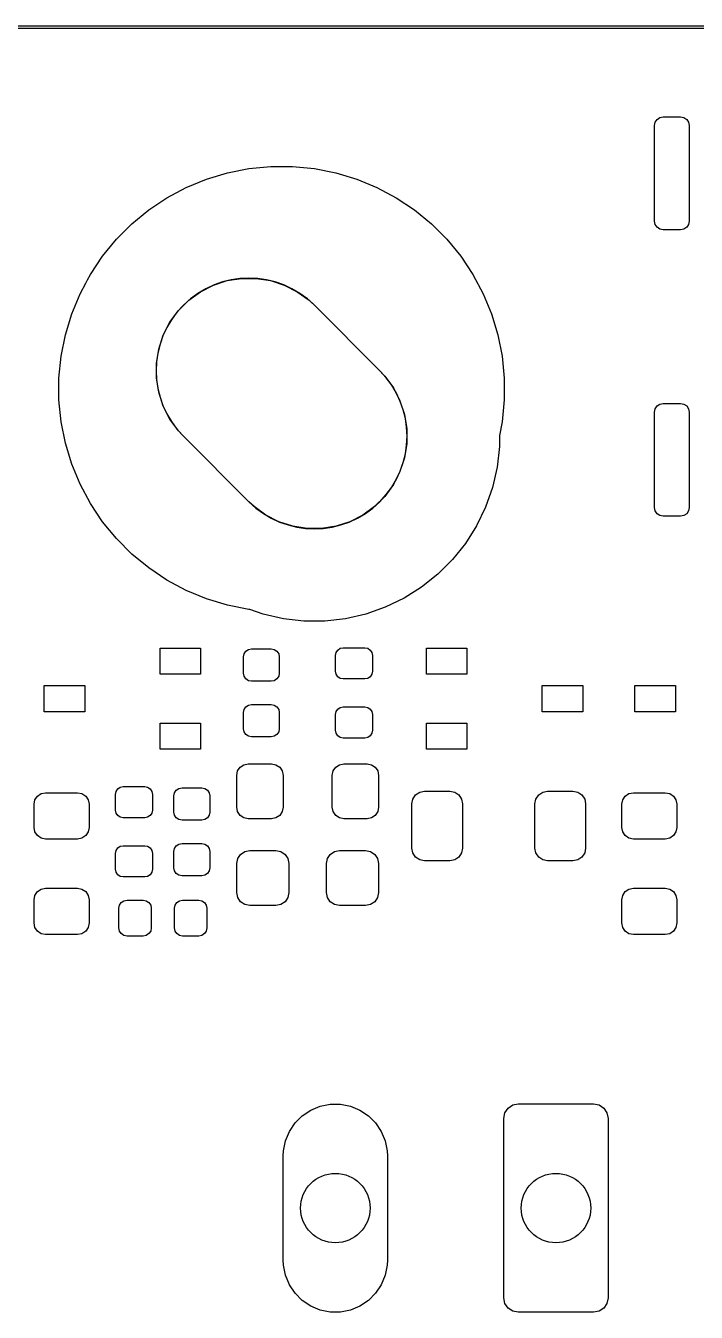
# Model space of a CAD drawing. Extents: x 89 to 178, y -115 to -57.
# Drawn here: x 107.33 to 118.91, y -79.2 to -56.97 of the extents above; entities that cross this region are included whole.
import ezdxf

# ---------------------------------------------------------------- set-up
doc = ezdxf.new("R2010")
doc.units = 0
doc.layers.add('BLACK', color=7, linetype='CONTINUOUS')

msp = doc.modelspace()

# ---------------------------------------------------------------- linework, layer by layer
at = {"layer": 'BLACK', "linetype": 'CONTINUOUS'}
for p, q in [((97.5, -56.975), (169.5, -56.975)), ((169.47582, -57.025), (97.524182, -57.025)), ((118.19, -58.7), (118.201418, -58.642597)), ((118.201418, -58.642597), (118.233934, -58.593934)), ((118.233934, -58.593934), (118.282597, -58.561418)), ((118.282597, -58.561418), (118.34, -58.55)), ((118.34, -58.55), (118.64, -58.55)), ((118.64, -58.55), (118.697403, -58.561418)), ((118.697403, -58.561418), (118.746066, -58.593934)), ((118.746066, -58.593934), (118.778582, -58.642597)), ((118.778582, -58.642597), (118.79, -58.7)), ((118.19, -60.35), (118.19, -58.7)), ((118.79, -58.7), (118.79, -60.35)), ((110.452857, -59.624729), (110.814442, -59.515043)), ((110.814442, -59.515043), (111.185037, -59.441327)), ((111.185037, -59.441327), (111.561072, -59.404291)), ((111.561072, -59.404291), (111.938928, -59.404291)), ((111.938928, -59.404291), (112.314963, -59.441327)), ((112.314963, -59.441327), (112.685558, -59.515043)), ((112.685558, -59.515043), (113.047143, -59.624729)), ((109.770526, -59.947447), (110.103765, -59.769328)), ((110.103765, -59.769328), (110.452857, -59.624729)), ((113.047143, -59.624729), (113.396235, -59.769328)), ((113.396235, -59.769328), (113.729474, -59.947447)), ((109.456351, -60.157372), (109.770526, -59.947447)), ((113.729474, -59.947447), (114.043649, -60.157372)), ((109.164265, -60.397081), (109.456351, -60.157372)), ((114.043649, -60.157372), (114.335735, -60.397081)), ((108.897081, -60.664265), (109.164265, -60.397081)), ((114.335735, -60.397081), (114.602919, -60.664265)), ((118.201418, -60.407403), (118.19, -60.35)), ((118.233934, -60.456066), (118.201418, -60.407403)), ((118.778582, -60.407403), (118.746066, -60.456066)), ((118.79, -60.35), (118.778582, -60.407403)), ((108.657372, -60.956351), (108.897081, -60.664265)), ((114.602919, -60.664265), (114.842628, -60.956351)), ((118.282597, -60.488582), (118.233934, -60.456066)), ((118.34, -60.5), (118.282597, -60.488582)), ((118.64, -60.5), (118.34, -60.5)), ((118.697403, -60.488582), (118.64, -60.5)), ((118.746066, -60.456066), (118.697403, -60.488582)), ((108.447447, -61.270526), (108.657372, -60.956351)), ((114.842628, -60.956351), (115.052553, -61.270526)), ((108.396345, -61.36613), (108.447447, -61.270526)), ((110.810803, -61.378523), (111.05878, -61.339247)), ((110.810803, -61.378523), (111.05878, -61.339247)), ((111.05878, -61.339247), (111.30985, -61.339247)), ((111.05878, -61.339247), (111.30985, -61.339247)), ((111.30985, -61.339247), (111.557827, -61.378523)), ((111.30985, -61.339247), (111.557827, -61.378523)), ((115.052553, -61.270526), (115.230672, -61.603765)), ((108.269328, -61.603765), (108.366282, -61.422374)), ((108.366282, -61.422374), (108.3836, -61.386415)), ((108.3836, -61.386415), (108.396345, -61.36613)), ((110.348318, -61.57009), (110.572021, -61.456108)), ((110.348318, -61.57009), (110.572021, -61.456108)), ((110.572021, -61.456108), (110.810803, -61.378523)), ((110.572021, -61.456108), (110.810803, -61.378523)), ((111.557827, -61.378523), (111.796609, -61.456108)), ((111.557827, -61.378523), (111.796609, -61.456108)), ((111.796609, -61.456108), (112.020312, -61.57009)), ((111.796609, -61.456108), (112.020312, -61.57009)), ((108.124729, -61.952857), (108.269328, -61.603765)), ((109.967665, -61.895198), (110.145198, -61.717665)), ((109.967665, -61.895198), (110.145198, -61.717665)), ((110.145198, -61.717665), (110.348318, -61.57009)), ((110.145198, -61.717665), (110.348318, -61.57009)), ((112.020312, -61.57009), (112.223432, -61.717665)), ((112.020312, -61.57009), (112.223432, -61.717665)), ((112.223432, -61.717665), (112.315686, -61.802944)), ((112.223432, -61.717665), (112.315686, -61.802944)), ((115.230672, -61.603765), (115.375271, -61.952857)), ((108.015043, -62.314442), (108.124729, -61.952857)), ((109.82009, -62.098318), (109.967665, -61.895198)), ((109.82009, -62.098318), (109.967665, -61.895198)), ((112.315686, -61.802944), (113.447056, -62.934314)), ((112.315686, -61.802944), (113.447056, -62.934314)), ((115.375271, -61.952857), (115.484957, -62.314442)), ((109.706108, -62.322021), (109.82009, -62.098318)), ((109.706108, -62.322021), (109.82009, -62.098318)), ((107.941327, -62.685037), (108.015043, -62.314442)), ((109.628523, -62.560803), (109.706108, -62.322021)), ((109.628523, -62.560803), (109.706108, -62.322021)), ((115.484957, -62.314442), (115.558673, -62.685037)), ((109.589247, -62.80878), (109.628523, -62.560803)), ((109.589247, -62.80878), (109.628523, -62.560803)), ((107.904291, -63.061072), (107.941327, -62.685037)), ((109.589247, -63.05985), (109.589247, -62.80878)), ((109.589247, -63.05985), (109.589247, -62.80878)), ((115.558673, -62.685037), (115.595709, -63.061072)), ((107.904291, -63.143725), (107.904291, -63.061072)), ((109.628523, -63.307827), (109.589247, -63.05985)), ((109.628523, -63.307827), (109.589247, -63.05985)), ((113.447056, -62.934314), (113.532335, -63.026568)), ((113.447056, -62.934314), (113.532335, -63.026568)), ((113.532335, -63.026568), (113.67991, -63.229688)), ((113.532335, -63.026568), (113.67991, -63.229688)), ((115.595709, -63.061072), (115.595709, -63.438928)), ((107.904291, -63.438928), (107.904291, -63.143725)), ((109.706108, -63.546609), (109.628523, -63.307827)), ((109.706108, -63.546609), (109.628523, -63.307827)), ((113.67991, -63.229688), (113.793892, -63.453391)), ((113.67991, -63.229688), (113.793892, -63.453391)), ((107.941327, -63.814963), (107.904291, -63.438928)), ((109.82009, -63.770312), (109.706108, -63.546609)), ((109.82009, -63.770312), (109.706108, -63.546609)), ((113.793892, -63.453391), (113.871477, -63.692173)), ((113.793892, -63.453391), (113.871477, -63.692173)), ((115.595709, -63.438928), (115.558673, -63.814963)), ((118.201418, -63.592597), (118.233934, -63.543934)), ((118.233934, -63.543934), (118.282597, -63.511418)), ((118.282597, -63.511418), (118.34, -63.5)), ((118.34, -63.5), (118.64, -63.5)), ((118.64, -63.5), (118.697403, -63.511418)), ((118.697403, -63.511418), (118.746066, -63.543934)), ((118.746066, -63.543934), (118.778582, -63.592597)), ((109.967665, -63.973432), (109.82009, -63.770312)), ((109.967665, -63.973432), (109.82009, -63.770312)), ((113.871477, -63.692173), (113.910753, -63.94015)), ((113.871477, -63.692173), (113.910753, -63.94015)), ((118.19, -63.65), (118.201418, -63.592597)), ((118.19, -65.3), (118.19, -63.65)), ((118.778582, -63.592597), (118.79, -63.65)), ((118.79, -63.65), (118.79, -65.3)), ((108.015043, -64.185558), (107.941327, -63.814963)), ((110.052944, -64.065686), (109.967665, -63.973432)), ((110.052944, -64.065686), (109.967665, -63.973432)), ((113.910753, -63.94015), (113.910753, -64.19122)), ((113.910753, -63.94015), (113.910753, -64.19122)), ((115.558673, -63.814963), (115.510651, -64.056385)), ((108.124729, -64.547143), (108.015043, -64.185558)), ((111.184314, -65.197056), (110.052944, -64.065686)), ((111.184314, -65.197056), (110.052944, -64.065686)), ((113.910753, -64.19122), (113.871477, -64.439197)), ((113.910753, -64.19122), (113.871477, -64.439197)), ((115.510651, -64.056385), (115.510651, -64.245111)), ((113.871477, -64.439197), (113.793892, -64.677979)), ((113.871477, -64.439197), (113.793892, -64.677979)), ((115.510651, -64.245111), (115.470472, -64.601705)), ((108.269328, -64.896235), (108.124729, -64.547143)), ((115.470472, -64.601705), (115.39062, -64.951559)), ((108.447447, -65.229474), (108.269328, -64.896235)), ((113.793892, -64.677979), (113.67991, -64.901683)), ((113.793892, -64.677979), (113.67991, -64.901683)), ((113.532335, -65.104802), (113.354802, -65.282335)), ((113.532335, -65.104802), (113.354802, -65.282335)), ((113.67991, -64.901683), (113.532335, -65.104802)), ((113.67991, -64.901683), (113.532335, -65.104802)), ((115.39062, -64.951559), (115.2721, -65.290272)), ((108.657372, -65.543649), (108.447447, -65.229474)), ((111.276568, -65.282335), (111.184314, -65.197056)), ((111.276568, -65.282335), (111.184314, -65.197056)), ((111.479688, -65.42991), (111.276568, -65.282335)), ((111.479688, -65.42991), (111.276568, -65.282335)), ((113.354802, -65.282335), (113.151683, -65.42991)), ((113.354802, -65.282335), (113.151683, -65.42991)), ((115.2721, -65.290272), (115.1164, -65.613585)), ((118.201418, -65.357403), (118.19, -65.3)), ((118.79, -65.3), (118.778582, -65.357403)), ((108.897081, -65.835735), (108.657372, -65.543649)), ((111.703391, -65.543892), (111.479688, -65.42991)), ((111.703391, -65.543892), (111.479688, -65.42991)), ((111.942173, -65.621477), (111.703391, -65.543892)), ((111.942173, -65.621477), (111.703391, -65.543892)), ((112.927979, -65.543892), (112.689197, -65.621477)), ((112.927979, -65.543892), (112.689197, -65.621477)), ((113.151683, -65.42991), (112.927979, -65.543892)), ((113.151683, -65.42991), (112.927979, -65.543892)), ((118.233934, -65.406066), (118.201418, -65.357403)), ((118.282597, -65.438582), (118.233934, -65.406066)), ((118.34, -65.45), (118.282597, -65.438582)), ((118.64, -65.45), (118.34, -65.45)), ((118.697403, -65.438582), (118.64, -65.45)), ((118.746066, -65.406066), (118.697403, -65.438582)), ((118.778582, -65.357403), (118.746066, -65.406066)), ((112.19015, -65.660753), (111.942173, -65.621477)), ((112.19015, -65.660753), (111.942173, -65.621477)), ((112.44122, -65.660753), (112.19015, -65.660753)), ((112.44122, -65.660753), (112.19015, -65.660753)), ((112.689197, -65.621477), (112.44122, -65.660753)), ((112.689197, -65.621477), (112.44122, -65.660753)), ((115.1164, -65.613585), (114.92548, -65.917433)), ((109.164265, -66.102919), (108.897081, -65.835735)), ((114.92548, -65.917433), (114.70174, -66.197995)), ((109.456351, -66.342628), (109.164265, -66.102919)), ((114.70174, -66.197995), (114.447995, -66.45174)), ((109.770526, -66.552553), (109.456351, -66.342628)), ((114.447995, -66.45174), (114.167433, -66.67548)), ((110.103765, -66.730672), (109.770526, -66.552553)), ((110.452857, -66.875271), (110.103765, -66.730672)), ((110.814442, -66.984957), (110.452857, -66.875271)), ((113.863585, -66.8664), (113.540272, -67.0221)), ((114.167433, -66.67548), (113.863585, -66.8664)), ((111.185037, -67.058673), (110.814442, -66.984957)), ((111.199763, -67.060123), (111.185037, -67.058673)), ((111.429811, -67.14062), (111.199763, -67.060123)), ((113.540272, -67.0221), (113.201559, -67.14062)), ((111.779665, -67.220472), (111.429811, -67.14062)), ((112.13626, -67.260651), (111.779665, -67.220472)), ((112.495111, -67.260651), (112.13626, -67.260651)), ((112.851705, -67.220472), (112.495111, -67.260651)), ((113.201559, -67.14062), (112.851705, -67.220472)), ((109.65, -68.175), (109.65, -67.725)), ((109.65, -67.725), (110.35, -67.725)), ((110.35, -67.725), (110.35, -68.175)), ((111.100657, -67.826424), (111.131005, -67.781005)), ((111.131005, -67.781005), (111.176424, -67.750657)), ((111.176424, -67.750657), (111.23, -67.74)), ((111.23, -67.74), (111.57, -67.74)), ((111.57, -67.74), (111.623576, -67.750657)), ((111.623576, -67.750657), (111.668995, -67.781005)), ((111.668995, -67.781005), (111.699343, -67.826424)), ((112.690276, -67.803338), (112.719541, -67.759541)), ((112.719541, -67.759541), (112.763338, -67.730276)), ((112.763338, -67.730276), (112.815, -67.72)), ((112.815, -67.72), (113.185, -67.72)), ((113.185, -67.72), (113.236662, -67.730276)), ((113.236662, -67.730276), (113.280459, -67.759541)), ((113.280459, -67.759541), (113.309724, -67.803338)), ((114.25, -68.175), (114.25, -67.725)), ((114.25, -67.725), (114.95, -67.725)), ((114.95, -67.725), (114.95, -68.175)), ((111.09, -67.88), (111.100657, -67.826424)), ((111.09, -68.16), (111.09, -67.88)), ((111.699343, -67.826424), (111.71, -67.88)), ((111.71, -67.88), (111.71, -68.16)), ((112.68, -67.855), (112.690276, -67.803338)), ((112.68, -68.125), (112.68, -67.855)), ((113.309724, -67.803338), (113.32, -67.855)), ((113.32, -67.855), (113.32, -68.125)), ((110.35, -68.175), (109.65, -68.175)), ((111.100657, -68.213576), (111.09, -68.16)), ((111.131005, -68.258995), (111.100657, -68.213576)), ((111.699343, -68.213576), (111.668995, -68.258995)), ((111.71, -68.16), (111.699343, -68.213576)), ((112.690276, -68.176662), (112.68, -68.125)), ((112.719541, -68.220459), (112.690276, -68.176662)), ((112.763338, -68.249724), (112.719541, -68.220459)), ((113.280459, -68.220459), (113.236662, -68.249724)), ((113.309724, -68.176662), (113.280459, -68.220459)), ((113.32, -68.125), (113.309724, -68.176662)), ((114.95, -68.175), (114.25, -68.175)), ((107.65, -68.825), (107.65, -68.375)), ((107.65, -68.375), (108.35, -68.375)), ((108.35, -68.375), (108.35, -68.825)), ((111.176424, -68.289343), (111.131005, -68.258995)), ((111.23, -68.3), (111.176424, -68.289343)), ((111.57, -68.3), (111.23, -68.3)), ((111.623576, -68.289343), (111.57, -68.3)), ((111.668995, -68.258995), (111.623576, -68.289343)), ((112.815, -68.26), (112.763338, -68.249724)), ((113.185, -68.26), (112.815, -68.26)), ((113.236662, -68.249724), (113.185, -68.26)), ((116.25, -68.825), (116.25, -68.375)), ((116.25, -68.375), (116.95, -68.375)), ((116.95, -68.375), (116.95, -68.825)), ((117.85, -68.825), (117.85, -68.375)), ((117.85, -68.375), (118.55, -68.375)), ((118.55, -68.375), (118.55, -68.825)), ((108.35, -68.825), (107.65, -68.825)), ((111.09, -68.84), (111.100657, -68.786424)), ((111.09, -69.12), (111.09, -68.84)), ((111.100657, -68.786424), (111.131005, -68.741005)), ((111.131005, -68.741005), (111.176424, -68.710657)), ((111.176424, -68.710657), (111.23, -68.7)), ((111.23, -68.7), (111.57, -68.7)), ((111.57, -68.7), (111.623576, -68.710657)), ((111.623576, -68.710657), (111.668995, -68.741005)), ((111.668995, -68.741005), (111.699343, -68.786424)), ((111.699343, -68.786424), (111.71, -68.84)), ((111.71, -68.84), (111.71, -69.12)), ((112.68, -68.875), (112.690276, -68.823338)), ((112.68, -69.145), (112.68, -68.875)), ((112.690276, -68.823338), (112.719541, -68.779541)), ((112.719541, -68.779541), (112.763338, -68.750276)), ((112.763338, -68.750276), (112.815, -68.74)), ((112.815, -68.74), (113.185, -68.74)), ((113.185, -68.74), (113.236662, -68.750276)), ((113.236662, -68.750276), (113.280459, -68.779541)), ((113.280459, -68.779541), (113.309724, -68.823338)), ((113.309724, -68.823338), (113.32, -68.875)), ((113.32, -68.875), (113.32, -69.145)), ((116.95, -68.825), (116.25, -68.825)), ((118.55, -68.825), (117.85, -68.825)), ((109.65, -69.475), (109.65, -69.025)), ((109.65, -69.025), (110.35, -69.025)), ((110.35, -69.025), (110.35, -69.475)), ((114.25, -69.475), (114.25, -69.025)), ((114.25, -69.025), (114.95, -69.025)), ((114.95, -69.025), (114.95, -69.475)), ((111.100657, -69.173576), (111.09, -69.12)), ((111.131005, -69.218995), (111.100657, -69.173576)), ((111.176424, -69.249343), (111.131005, -69.218995)), ((111.23, -69.26), (111.176424, -69.249343)), ((111.57, -69.26), (111.23, -69.26)), ((111.623576, -69.249343), (111.57, -69.26)), ((111.668995, -69.218995), (111.623576, -69.249343)), ((111.699343, -69.173576), (111.668995, -69.218995)), ((111.71, -69.12), (111.699343, -69.173576)), ((112.690276, -69.196662), (112.68, -69.145)), ((112.719541, -69.240459), (112.690276, -69.196662)), ((112.763338, -69.269724), (112.719541, -69.240459)), ((112.815, -69.28), (112.763338, -69.269724)), ((113.185, -69.28), (112.815, -69.28)), ((113.236662, -69.269724), (113.185, -69.28)), ((113.280459, -69.240459), (113.236662, -69.269724)), ((113.309724, -69.196662), (113.280459, -69.240459)), ((113.32, -69.145), (113.309724, -69.196662)), ((110.35, -69.475), (109.65, -69.475)), ((114.95, -69.475), (114.25, -69.475)), ((110.990224, -69.848463), (111.033579, -69.783579)), ((111.033579, -69.783579), (111.098463, -69.740224)), ((111.098463, -69.740224), (111.175, -69.725)), ((111.175, -69.725), (111.575, -69.725)), ((111.575, -69.725), (111.651537, -69.740224)), ((111.651537, -69.740224), (111.716421, -69.783579)), ((111.716421, -69.783579), (111.759776, -69.848463)), ((112.640224, -69.848463), (112.683579, -69.783579)), ((112.683579, -69.783579), (112.748463, -69.740224)), ((112.748463, -69.740224), (112.825, -69.725)), ((112.825, -69.725), (113.225, -69.725)), ((113.225, -69.725), (113.301537, -69.740224)), ((113.301537, -69.740224), (113.366421, -69.783579)), ((113.366421, -69.783579), (113.409776, -69.848463)), ((110.975, -69.925), (110.990224, -69.848463)), ((110.975, -70.475), (110.975, -69.925)), ((111.759776, -69.848463), (111.775, -69.925)), ((111.775, -69.925), (111.775, -70.475)), ((112.625, -69.925), (112.640224, -69.848463)), ((112.625, -70.475), (112.625, -69.925)), ((113.409776, -69.848463), (113.425, -69.925)), ((113.425, -69.925), (113.425, -70.475)), ((107.598463, -70.240224), (107.675, -70.225)), ((107.675, -70.225), (108.225, -70.225)), ((108.225, -70.225), (108.301537, -70.240224)), ((108.88, -70.255), (108.890276, -70.203338)), ((108.890276, -70.203338), (108.919541, -70.159541)), ((108.919541, -70.159541), (108.963338, -70.130276)), ((108.963338, -70.130276), (109.015, -70.12)), ((109.015, -70.12), (109.385, -70.12)), ((109.385, -70.12), (109.436662, -70.130276)), ((109.436662, -70.130276), (109.480459, -70.159541)), ((109.480459, -70.159541), (109.509724, -70.203338)), ((109.509724, -70.203338), (109.52, -70.255)), ((109.89, -70.28), (109.900657, -70.226424)), ((109.900657, -70.226424), (109.931005, -70.181005)), ((109.931005, -70.181005), (109.976424, -70.150657)), ((109.976424, -70.150657), (110.03, -70.14)), ((110.03, -70.14), (110.37, -70.14)), ((110.37, -70.14), (110.423576, -70.150657)), ((110.423576, -70.150657), (110.468995, -70.181005)), ((110.468995, -70.181005), (110.499343, -70.226424)), ((110.499343, -70.226424), (110.51, -70.28)), ((114.06407, -70.26407), (114.135038, -70.216651)), ((114.135038, -70.216651), (114.21875, -70.2)), ((114.21875, -70.2), (114.65625, -70.2)), ((114.65625, -70.2), (114.739962, -70.216651)), ((114.739962, -70.216651), (114.81093, -70.26407)), ((116.18907, -70.26407), (116.260038, -70.216651)), ((116.260038, -70.216651), (116.34375, -70.2)), ((116.34375, -70.2), (116.78125, -70.2)), ((116.78125, -70.2), (116.864962, -70.216651)), ((116.864962, -70.216651), (116.93593, -70.26407)), ((117.748463, -70.240224), (117.825, -70.225)), ((117.825, -70.225), (118.375, -70.225)), ((118.375, -70.225), (118.451537, -70.240224)), ((107.475, -70.425), (107.490224, -70.348463)), ((107.475, -70.825), (107.475, -70.425)), ((107.490224, -70.348463), (107.533579, -70.283579)), ((107.533579, -70.283579), (107.598463, -70.240224)), ((108.301537, -70.240224), (108.366421, -70.283579)), ((108.366421, -70.283579), (108.409776, -70.348463)), ((108.409776, -70.348463), (108.425, -70.425)), ((108.425, -70.425), (108.425, -70.825)), ((108.88, -70.525), (108.88, -70.255)), ((109.52, -70.255), (109.52, -70.525)), ((109.89, -70.56), (109.89, -70.28)), ((110.51, -70.28), (110.51, -70.56)), ((114, -70.41875), (114.016651, -70.335038)), ((114, -71.18125), (114, -70.41875)), ((114.016651, -70.335038), (114.06407, -70.26407)), ((114.81093, -70.26407), (114.858349, -70.335038)), ((114.858349, -70.335038), (114.875, -70.41875)), ((114.875, -70.41875), (114.875, -71.18125)), ((116.125, -70.41875), (116.141651, -70.335038)), ((116.125, -71.18125), (116.125, -70.41875)), ((116.141651, -70.335038), (116.18907, -70.26407)), ((116.93593, -70.26407), (116.983349, -70.335038)), ((116.983349, -70.335038), (117, -70.41875)), ((117, -70.41875), (117, -71.18125)), ((117.625, -70.425), (117.640224, -70.348463)), ((117.625, -70.825), (117.625, -70.425)), ((117.640224, -70.348463), (117.683579, -70.283579)), ((117.683579, -70.283579), (117.748463, -70.240224)), ((118.451537, -70.240224), (118.516421, -70.283579)), ((118.516421, -70.283579), (118.559776, -70.348463)), ((118.559776, -70.348463), (118.575, -70.425)), ((118.575, -70.425), (118.575, -70.825)), ((108.890276, -70.576662), (108.88, -70.525)), ((108.919541, -70.620459), (108.890276, -70.576662)), ((108.963338, -70.649724), (108.919541, -70.620459)), ((109.015, -70.66), (108.963338, -70.649724)), ((109.385, -70.66), (109.015, -70.66)), ((109.436662, -70.649724), (109.385, -70.66)), ((109.480459, -70.620459), (109.436662, -70.649724)), ((109.509724, -70.576662), (109.480459, -70.620459)), ((109.52, -70.525), (109.509724, -70.576662)), ((109.900657, -70.613576), (109.89, -70.56)), ((109.931005, -70.658995), (109.900657, -70.613576)), ((109.976424, -70.689343), (109.931005, -70.658995)), ((110.468995, -70.658995), (110.423576, -70.689343)), ((110.499343, -70.613576), (110.468995, -70.658995)), ((110.51, -70.56), (110.499343, -70.613576)), ((110.990224, -70.551537), (110.975, -70.475)), ((111.033579, -70.616421), (110.990224, -70.551537)), ((111.098463, -70.659776), (111.033579, -70.616421)), ((111.175, -70.675), (111.098463, -70.659776)), ((111.575, -70.675), (111.175, -70.675)), ((111.651537, -70.659776), (111.575, -70.675)), ((111.716421, -70.616421), (111.651537, -70.659776)), ((111.759776, -70.551537), (111.716421, -70.616421)), ((111.775, -70.475), (111.759776, -70.551537)), ((112.640224, -70.551537), (112.625, -70.475)), ((112.683579, -70.616421), (112.640224, -70.551537)), ((112.748463, -70.659776), (112.683579, -70.616421)), ((112.825, -70.675), (112.748463, -70.659776)), ((113.225, -70.675), (112.825, -70.675)), ((113.301537, -70.659776), (113.225, -70.675)), ((113.366421, -70.616421), (113.301537, -70.659776)), ((113.409776, -70.551537), (113.366421, -70.616421)), ((113.425, -70.475), (113.409776, -70.551537)), ((107.490224, -70.901537), (107.475, -70.825)), ((108.425, -70.825), (108.409776, -70.901537)), ((110.03, -70.7), (109.976424, -70.689343)), ((110.37, -70.7), (110.03, -70.7)), ((110.423576, -70.689343), (110.37, -70.7)), ((117.640224, -70.901537), (117.625, -70.825)), ((118.575, -70.825), (118.559776, -70.901537)), ((107.533579, -70.966421), (107.490224, -70.901537)), ((107.598463, -71.009776), (107.533579, -70.966421)), ((107.675, -71.025), (107.598463, -71.009776)), ((108.225, -71.025), (107.675, -71.025)), ((108.301537, -71.009776), (108.225, -71.025)), ((108.366421, -70.966421), (108.301537, -71.009776)), ((108.409776, -70.901537), (108.366421, -70.966421)), ((109.931005, -71.141005), (109.976424, -71.110657)), ((109.976424, -71.110657), (110.03, -71.1)), ((110.03, -71.1), (110.37, -71.1)), ((110.37, -71.1), (110.423576, -71.110657)), ((110.423576, -71.110657), (110.468995, -71.141005)), ((117.683579, -70.966421), (117.640224, -70.901537)), ((117.748463, -71.009776), (117.683579, -70.966421)), ((117.825, -71.025), (117.748463, -71.009776)), ((118.375, -71.025), (117.825, -71.025)), ((118.451537, -71.009776), (118.375, -71.025)), ((118.516421, -70.966421), (118.451537, -71.009776)), ((118.559776, -70.901537), (118.516421, -70.966421)), ((108.88, -71.275), (108.890276, -71.223338)), ((108.88, -71.545), (108.88, -71.275)), ((108.890276, -71.223338), (108.919541, -71.179541)), ((108.919541, -71.179541), (108.963338, -71.150276)), ((108.963338, -71.150276), (109.015, -71.14)), ((109.015, -71.14), (109.385, -71.14)), ((109.385, -71.14), (109.436662, -71.150276)), ((109.436662, -71.150276), (109.480459, -71.179541)), ((109.480459, -71.179541), (109.509724, -71.223338)), ((109.509724, -71.223338), (109.52, -71.275)), ((109.52, -71.275), (109.52, -71.545)), ((109.89, -71.24), (109.900657, -71.186424)), ((109.89, -71.52), (109.89, -71.24)), ((109.900657, -71.186424), (109.931005, -71.141005)), ((110.468995, -71.141005), (110.499343, -71.186424)), ((110.499343, -71.186424), (110.51, -71.24)), ((110.51, -71.24), (110.51, -71.52)), ((110.992127, -71.363896), (111.040901, -71.290901)), ((111.040901, -71.290901), (111.113896, -71.242127)), ((111.113896, -71.242127), (111.2, -71.225)), ((111.2, -71.225), (111.65, -71.225)), ((111.65, -71.225), (111.736104, -71.242127)), ((111.736104, -71.242127), (111.809099, -71.290901)), ((111.809099, -71.290901), (111.857873, -71.363896)), ((112.542127, -71.363896), (112.590901, -71.290901)), ((112.590901, -71.290901), (112.663896, -71.242127)), ((112.663896, -71.242127), (112.75, -71.225)), ((112.75, -71.225), (113.2, -71.225)), ((113.2, -71.225), (113.286104, -71.242127)), ((113.286104, -71.242127), (113.359099, -71.290901)), ((113.359099, -71.290901), (113.407873, -71.363896)), ((114.016651, -71.264962), (114, -71.18125)), ((114.06407, -71.33593), (114.016651, -71.264962)), ((114.135038, -71.383349), (114.06407, -71.33593)), ((114.81093, -71.33593), (114.739962, -71.383349)), ((114.858349, -71.264962), (114.81093, -71.33593)), ((114.875, -71.18125), (114.858349, -71.264962)), ((116.141651, -71.264962), (116.125, -71.18125)), ((116.18907, -71.33593), (116.141651, -71.264962)), ((116.260038, -71.383349), (116.18907, -71.33593)), ((116.93593, -71.33593), (116.864962, -71.383349)), ((116.983349, -71.264962), (116.93593, -71.33593)), ((117, -71.18125), (116.983349, -71.264962)), ((108.890276, -71.596662), (108.88, -71.545)), ((109.52, -71.545), (109.509724, -71.596662)), ((109.900657, -71.573576), (109.89, -71.52)), ((110.51, -71.52), (110.499343, -71.573576)), ((110.975, -71.45), (110.992127, -71.363896)), ((110.975, -71.95), (110.975, -71.45)), ((111.857873, -71.363896), (111.875, -71.45)), ((111.875, -71.45), (111.875, -71.95)), ((112.525, -71.45), (112.542127, -71.363896)), ((112.525, -71.95), (112.525, -71.45)), ((113.407873, -71.363896), (113.425, -71.45)), ((113.425, -71.45), (113.425, -71.95)), ((114.21875, -71.4), (114.135038, -71.383349)), ((114.65625, -71.4), (114.21875, -71.4)), ((114.739962, -71.383349), (114.65625, -71.4)), ((116.34375, -71.4), (116.260038, -71.383349)), ((116.78125, -71.4), (116.34375, -71.4)), ((116.864962, -71.383349), (116.78125, -71.4)), ((108.919541, -71.640459), (108.890276, -71.596662)), ((108.963338, -71.669724), (108.919541, -71.640459)), ((109.015, -71.68), (108.963338, -71.669724)), ((109.385, -71.68), (109.015, -71.68)), ((109.436662, -71.669724), (109.385, -71.68)), ((109.480459, -71.640459), (109.436662, -71.669724)), ((109.509724, -71.596662), (109.480459, -71.640459)), ((109.931005, -71.618995), (109.900657, -71.573576)), ((109.976424, -71.649343), (109.931005, -71.618995)), ((110.03, -71.66), (109.976424, -71.649343)), ((110.37, -71.66), (110.03, -71.66)), ((110.423576, -71.649343), (110.37, -71.66)), ((110.468995, -71.618995), (110.423576, -71.649343)), ((110.499343, -71.573576), (110.468995, -71.618995)), ((107.475, -72.075), (107.490224, -71.998463)), ((107.490224, -71.998463), (107.533579, -71.933579)), ((107.533579, -71.933579), (107.598463, -71.890224)), ((107.598463, -71.890224), (107.675, -71.875)), ((107.675, -71.875), (108.225, -71.875)), ((108.225, -71.875), (108.301537, -71.890224)), ((108.301537, -71.890224), (108.366421, -71.933579)), ((108.366421, -71.933579), (108.409776, -71.998463)), ((108.409776, -71.998463), (108.425, -72.075)), ((110.992127, -72.036104), (110.975, -71.95)), ((111.875, -71.95), (111.857873, -72.036104)), ((112.542127, -72.036104), (112.525, -71.95)), ((113.425, -71.95), (113.407873, -72.036104)), ((117.625, -72.075), (117.640224, -71.998463)), ((117.640224, -71.998463), (117.683579, -71.933579)), ((117.683579, -71.933579), (117.748463, -71.890224)), ((117.748463, -71.890224), (117.825, -71.875)), ((117.825, -71.875), (118.375, -71.875)), ((118.375, -71.875), (118.451537, -71.890224)), ((118.451537, -71.890224), (118.516421, -71.933579)), ((118.516421, -71.933579), (118.559776, -71.998463)), ((118.559776, -71.998463), (118.575, -72.075)), ((107.475, -72.475), (107.475, -72.075)), ((108.425, -72.075), (108.425, -72.475)), ((108.94, -72.22), (108.950657, -72.166424)), ((108.94, -72.56), (108.94, -72.22)), ((108.950657, -72.166424), (108.981005, -72.121005)), ((108.981005, -72.121005), (109.026424, -72.090657)), ((109.026424, -72.090657), (109.08, -72.08)), ((109.08, -72.08), (109.36, -72.08)), ((109.36, -72.08), (109.413576, -72.090657)), ((109.413576, -72.090657), (109.458995, -72.121005)), ((109.458995, -72.121005), (109.489343, -72.166424)), ((109.489343, -72.166424), (109.5, -72.22)), ((109.5, -72.22), (109.5, -72.56)), ((109.9, -72.22), (109.910657, -72.166424)), ((109.9, -72.56), (109.9, -72.22)), ((109.910657, -72.166424), (109.941005, -72.121005)), ((109.941005, -72.121005), (109.986424, -72.090657)), ((109.986424, -72.090657), (110.04, -72.08)), ((110.04, -72.08), (110.32, -72.08)), ((110.32, -72.08), (110.373576, -72.090657)), ((110.373576, -72.090657), (110.418995, -72.121005)), ((110.418995, -72.121005), (110.449343, -72.166424)), ((110.449343, -72.166424), (110.46, -72.22)), ((110.46, -72.22), (110.46, -72.56)), ((111.040901, -72.109099), (110.992127, -72.036104)), ((111.113896, -72.157873), (111.040901, -72.109099)), ((111.2, -72.175), (111.113896, -72.157873)), ((111.65, -72.175), (111.2, -72.175)), ((111.736104, -72.157873), (111.65, -72.175)), ((111.809099, -72.109099), (111.736104, -72.157873)), ((111.857873, -72.036104), (111.809099, -72.109099)), ((112.590901, -72.109099), (112.542127, -72.036104)), ((112.663896, -72.157873), (112.590901, -72.109099)), ((112.75, -72.175), (112.663896, -72.157873)), ((113.2, -72.175), (112.75, -72.175)), ((113.286104, -72.157873), (113.2, -72.175)), ((113.359099, -72.109099), (113.286104, -72.157873)), ((113.407873, -72.036104), (113.359099, -72.109099)), ((117.625, -72.475), (117.625, -72.075)), ((118.575, -72.075), (118.575, -72.475)), ((107.490224, -72.551537), (107.475, -72.475)), ((107.533579, -72.616421), (107.490224, -72.551537)), ((107.598463, -72.659776), (107.533579, -72.616421)), ((107.675, -72.675), (107.598463, -72.659776)), ((108.225, -72.675), (107.675, -72.675)), ((108.301537, -72.659776), (108.225, -72.675)), ((108.366421, -72.616421), (108.301537, -72.659776)), ((108.409776, -72.551537), (108.366421, -72.616421)), ((108.425, -72.475), (108.409776, -72.551537)), ((108.950657, -72.613576), (108.94, -72.56)), ((108.981005, -72.658995), (108.950657, -72.613576)), ((109.026424, -72.689343), (108.981005, -72.658995)), ((109.458995, -72.658995), (109.413576, -72.689343)), ((109.489343, -72.613576), (109.458995, -72.658995)), ((109.5, -72.56), (109.489343, -72.613576)), ((109.910657, -72.613576), (109.9, -72.56)), ((109.941005, -72.658995), (109.910657, -72.613576)), ((109.986424, -72.689343), (109.941005, -72.658995)), ((110.418995, -72.658995), (110.373576, -72.689343)), ((110.449343, -72.613576), (110.418995, -72.658995)), ((110.46, -72.56), (110.449343, -72.613576)), ((117.640224, -72.551537), (117.625, -72.475)), ((117.683579, -72.616421), (117.640224, -72.551537)), ((117.748463, -72.659776), (117.683579, -72.616421)), ((117.825, -72.675), (117.748463, -72.659776)), ((118.375, -72.675), (117.825, -72.675)), ((118.451537, -72.659776), (118.375, -72.675)), ((118.516421, -72.616421), (118.451537, -72.659776)), ((118.559776, -72.551537), (118.516421, -72.616421)), ((118.575, -72.475), (118.559776, -72.551537)), ((109.08, -72.7), (109.026424, -72.689343)), ((109.36, -72.7), (109.08, -72.7)), ((109.413576, -72.689343), (109.36, -72.7)), ((110.04, -72.7), (109.986424, -72.689343)), ((110.32, -72.7), (110.04, -72.7)), ((110.373576, -72.689343), (110.32, -72.7)), ((112.106546, -75.804291), (112.253243, -75.706271)), ((112.253243, -75.706271), (112.416244, -75.638754)), ((112.416244, -75.638754), (112.589285, -75.604334)), ((112.589285, -75.604334), (112.765715, -75.604334)), ((112.765715, -75.604334), (112.938756, -75.638754)), ((112.938756, -75.638754), (113.101757, -75.706271)), ((113.101757, -75.706271), (113.248454, -75.804291)), ((115.5875, -75.85), (115.60653, -75.754329)), ((115.60653, -75.754329), (115.660723, -75.673223)), ((115.660723, -75.673223), (115.741829, -75.61903)), ((115.741829, -75.61903), (115.8375, -75.6)), ((115.8375, -75.6), (117.1375, -75.6)), ((117.1375, -75.6), (117.233171, -75.61903)), ((117.233171, -75.61903), (117.314277, -75.673223)), ((117.314277, -75.673223), (117.36847, -75.754329)), ((117.36847, -75.754329), (117.3875, -75.85)), ((111.883771, -76.075743), (111.981791, -75.929046)), ((111.981791, -75.929046), (112.106546, -75.804291)), ((113.248454, -75.804291), (113.373209, -75.929046)), ((113.373209, -75.929046), (113.471229, -76.075743)), ((115.5875, -78.95), (115.5875, -75.85)), ((117.3875, -75.85), (117.3875, -78.95)), ((111.816254, -76.238744), (111.883771, -76.075743)), ((113.471229, -76.075743), (113.538746, -76.238744)), ((111.7775, -76.5), (111.781834, -76.411785)), ((111.781834, -76.411785), (111.816254, -76.238744)), ((113.538746, -76.238744), (113.573166, -76.411785)), ((113.573166, -76.411785), (113.5775, -76.5)), ((111.7775, -78.3), (111.7775, -76.5)), ((113.5775, -76.5), (113.5775, -78.3)), ((111.781834, -78.388215), (111.7775, -78.3)), ((111.816254, -78.561256), (111.781834, -78.388215)), ((113.573166, -78.388215), (113.538746, -78.561256)), ((113.5775, -78.3), (113.573166, -78.388215)), ((111.883771, -78.724257), (111.816254, -78.561256)), ((113.538746, -78.561256), (113.471229, -78.724257)), ((111.981791, -78.870954), (111.883771, -78.724257)), ((112.106546, -78.995709), (111.981791, -78.870954)), ((113.373209, -78.870954), (113.248454, -78.995709)), ((113.471229, -78.724257), (113.373209, -78.870954)), ((112.253243, -79.093729), (112.106546, -78.995709)), ((112.416244, -79.161246), (112.253243, -79.093729)), ((113.101757, -79.093729), (112.938756, -79.161246)), ((113.248454, -78.995709), (113.101757, -79.093729)), ((115.60653, -79.045671), (115.5875, -78.95)), ((115.660723, -79.126777), (115.60653, -79.045671)), ((117.36847, -79.045671), (117.314277, -79.126777)), ((117.3875, -78.95), (117.36847, -79.045671)), ((112.589285, -79.195666), (112.416244, -79.161246)), ((112.765715, -79.195666), (112.589285, -79.195666)), ((112.938756, -79.161246), (112.765715, -79.195666)), ((115.741829, -79.18097), (115.660723, -79.126777)), ((115.8375, -79.2), (115.741829, -79.18097)), ((117.1375, -79.2), (115.8375, -79.2)), ((117.233171, -79.18097), (117.1375, -79.2)), ((117.314277, -79.126777), (117.233171, -79.18097))]:
    msp.add_line(p, q, dxfattribs=at)
at = {"layer": 'BLACK'}
for centre in [(112.6775, -77.4), (112.6775, -77.4), (116.4875, -77.4), (116.4875, -77.4)]:
    msp.add_circle(centre, 0.6, dxfattribs=at)
at = {"layer": 'WHITE', "linetype": 'CONTINUOUS'}
for p, q in [((113.447056, -62.934315), (112.315685, -61.802944)), ((110.052944, -64.065685), (111.184315, -65.197056))]:
    msp.add_line(p, q, dxfattribs=at)
at = {"layer": 'WHITE'}
for centre in [(112.6775, -77.4), (116.4875, -77.4)]:
    msp.add_circle(centre, 0.6, dxfattribs=at)
for centre, start, end in [((111.184315, -62.934315), 45, 225), ((112.315685, -64.065685), 225, 405)]:
    msp.add_arc(centre, 1.599999, start, end, dxfattribs=at)

doc.saveas('drawing.dxf')
